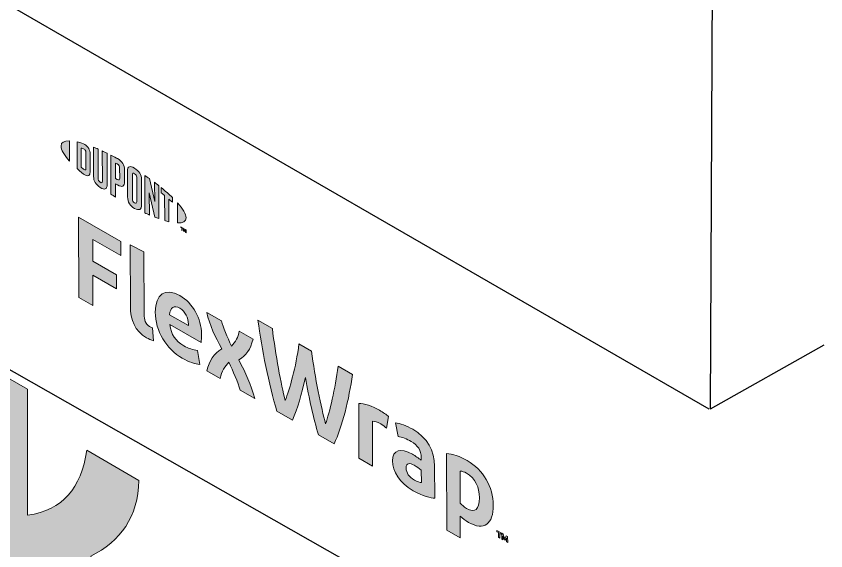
# Model space of a CAD drawing. Header units: inches. Extents: x -20.7 to 75.7, y -15.1 to 19.1.
# Drawn here: x -12.368 to -11.788, y 5.618 to 6.002 of the extents above; entities that cross this region are included whole.
import ezdxf

# ---------------------------------------------------------------- set-up
doc = ezdxf.new("R2010")
doc.units = ezdxf.units.IN
doc.header["$MEASUREMENT"] = 0
for name, color, linetype, lineweight in [('.ATI-DETAIL', 7, 'Continuous', 0), ('G-ANNO-TTLB', 7, 'Continuous', 0), ('TYVEK', 7, 'Continuous', 0), ('X-REF - TRACED', 7, 'Continuous', 0)]:
    doc.layers.add(name, color=color, linetype=linetype, lineweight=lineweight)

# ---------------------------------------------------------------- blocks, each defined once
blk = doc.blocks.new('Block_15')
at = {"layer": 'TYVEK', "color": 133, "lineweight": 25, "true_color": 0x70ccdd}
blk.add_line((-11.78149, 5.41196), (-13.38968, 6.32609), dxfattribs=at)
blk = doc.blocks.new('Block_189')
at = {"layer": 'TYVEK', "true_color": 0x000000, "transparency": 33554687}
h = blk.add_hatch(color=18, dxfattribs=at)
h.dxf.hatch_style = 2
edge = h.paths.add_edge_path()
edge.add_spline(control_points=[(-12.32347, 5.80008), (-12.32347, 5.80008), (-12.32361, 5.85759), (-12.32361, 5.85759), (-12.32361, 5.85759), (-12.29326, 5.84017), (-12.29326, 5.84017), (-12.29326, 5.84017), (-12.29323, 5.83014), (-12.29323, 5.83014), (-12.29323, 5.83014), (-12.3134, 5.84172), (-12.3134, 5.84172), (-12.3134, 5.84172), (-12.31336, 5.82611), (-12.31336, 5.82611), (-12.31336, 5.82611), (-12.2964, 5.81637), (-12.2964, 5.81637), (-12.2964, 5.81637), (-12.29638, 5.80635), (-12.29638, 5.80635), (-12.29638, 5.80635), (-12.31334, 5.81609), (-12.31334, 5.81609), (-12.31334, 5.81609), (-12.31328, 5.79423), (-12.31328, 5.79423), (-12.31328, 5.79423), (-12.32347, 5.80008), (-12.32347, 5.80008)], knot_values=[0, 0, 0, 0, 1, 1, 1, 2, 2, 2, 3, 3, 3, 4, 4, 4, 5, 5, 5, 6, 6, 6, 7, 7, 7, 8, 8, 8, 9, 9, 9, 10, 10, 10, 10], degree=3, periodic=0)
h = blk.add_hatch(color=18, dxfattribs=at)
h.dxf.hatch_style = 2
edge = h.paths.add_edge_path()
edge.add_spline(control_points=[(-12.27663, 5.78836), (-12.27661, 5.78393), (-12.27561, 5.78097), (-12.27276, 5.77934), (-12.27205, 5.77893), (-12.27134, 5.7786), (-12.2707, 5.7784), (-12.2707, 5.7784), (-12.26996, 5.76903), (-12.26996, 5.76903), (-12.27131, 5.76948), (-12.27352, 5.77042), (-12.27495, 5.77124), (-12.28314, 5.77594), (-12.28643, 5.78399), (-12.28646, 5.79385), (-12.28646, 5.79385), (-12.28657, 5.83772), (-12.28657, 5.83772), (-12.28657, 5.83772), (-12.27673, 5.83273), (-12.27673, 5.83273), (-12.27673, 5.83273), (-12.27663, 5.78836), (-12.27663, 5.78836)], knot_values=[0, 0, 0, 0, 1, 1, 1, 2, 2, 2, 3, 3, 3, 4, 4, 4, 5, 5, 5, 6, 6, 6, 7, 7, 7, 8, 8, 8, 8], degree=3, periodic=0)
h = blk.add_hatch(color=18, dxfattribs=at)
h.dxf.hatch_style = 2
edge = h.paths.add_edge_path()
edge.add_spline(control_points=[(-12.25841, 5.78767), (-12.25841, 5.78767), (-12.24487, 5.7799), (-12.24487, 5.7799), (-12.24487, 5.7799), (-12.24487, 5.78088), (-12.24487, 5.78088), (-12.24488, 5.78548), (-12.24703, 5.79008), (-12.25095, 5.79233), (-12.25508, 5.7947), (-12.25778, 5.79289), (-12.25841, 5.78767)], knot_values=[0, 0, 0, 0, 1, 1, 1, 2, 2, 2, 3, 3, 3, 4, 4, 4, 4], degree=3, periodic=0)
edge = h.paths.add_edge_path()
edge.add_spline(control_points=[(-12.23676, 5.75211), (-12.23989, 5.75226), (-12.24452, 5.75377), (-12.24923, 5.75647), (-12.2607, 5.76306), (-12.26856, 5.77594), (-12.26859, 5.78958), (-12.26862, 5.80264), (-12.26145, 5.80738), (-12.25097, 5.80137), (-12.24164, 5.79601), (-12.23549, 5.78485), (-12.23546, 5.77384), (-12.23546, 5.77138), (-12.2356, 5.76932), (-12.23573, 5.76776), (-12.23573, 5.76776), (-12.25825, 5.78069), (-12.25825, 5.78069), (-12.25731, 5.77358), (-12.25395, 5.7687), (-12.24825, 5.76543), (-12.24476, 5.76342), (-12.24141, 5.76241), (-12.23835, 5.76213), (-12.23835, 5.76213), (-12.23676, 5.75211), (-12.23676, 5.75211)], knot_values=[0, 0, 0, 0, 1, 1, 1, 2, 2, 2, 3, 3, 3, 4, 4, 4, 5, 5, 5, 6, 6, 6, 7, 7, 7, 8, 8, 8, 9, 9, 9, 9], degree=3, periodic=0)
h = blk.add_hatch(color=18, dxfattribs=at)
h.dxf.hatch_style = 2
edge = h.paths.add_edge_path()
edge.add_spline(control_points=[(-12.22092, 5.7632), (-12.22571, 5.77202), (-12.2295, 5.77985), (-12.23173, 5.78934), (-12.23173, 5.78934), (-12.22112, 5.78324), (-12.22112, 5.78324), (-12.22018, 5.77901), (-12.21703, 5.77163), (-12.21388, 5.76514), (-12.21126, 5.76815), (-12.20899, 5.77169), (-12.2085, 5.776), (-12.2085, 5.776), (-12.19853, 5.77027), (-12.19853, 5.77027), (-12.20036, 5.76279), (-12.20348, 5.7586), (-12.20881, 5.75534), (-12.20366, 5.74574), (-12.20016, 5.73798), (-12.19721, 5.7276), (-12.19721, 5.7276), (-12.20783, 5.73369), (-12.20783, 5.73369), (-12.20934, 5.73915), (-12.21292, 5.74736), (-12.21592, 5.75359), (-12.21862, 5.75063), (-12.22117, 5.74717), (-12.22215, 5.74191), (-12.22215, 5.74191), (-12.2317, 5.74739), (-12.2317, 5.74739), (-12.22994, 5.75492), (-12.22661, 5.75957), (-12.22092, 5.7632)], knot_values=[0, 0, 0, 0, 1, 1, 1, 2, 2, 2, 3, 3, 3, 4, 4, 4, 5, 5, 5, 6, 6, 6, 7, 7, 7, 8, 8, 8, 9, 9, 9, 10, 10, 10, 11, 11, 11, 12, 12, 12, 12], degree=3, periodic=0)
h = blk.add_hatch(color=18, dxfattribs=at)
h.dxf.hatch_style = 2
edge = h.paths.add_edge_path()
edge.add_spline(control_points=[(-12.13757, 5.75079), (-12.13757, 5.75079), (-12.12717, 5.74481), (-12.12717, 5.74481), (-12.12983, 5.72723), (-12.13448, 5.70733), (-12.1405, 5.69503), (-12.1405, 5.69503), (-12.15168, 5.70146), (-12.15168, 5.70146), (-12.1552, 5.71373), (-12.15836, 5.72761), (-12.16103, 5.7426), (-12.16371, 5.73068), (-12.16674, 5.72036), (-12.17028, 5.71213), (-12.17028, 5.71213), (-12.18147, 5.71856), (-12.18147, 5.71856), (-12.18721, 5.7376), (-12.19232, 5.7631), (-12.195, 5.78376), (-12.195, 5.78376), (-12.18467, 5.77783), (-12.18467, 5.77783), (-12.18242, 5.75922), (-12.17838, 5.73746), (-12.17544, 5.72617), (-12.1724, 5.73402), (-12.16767, 5.75018), (-12.16565, 5.7669), (-12.16565, 5.7669), (-12.15653, 5.76167), (-12.15653, 5.76167), (-12.15435, 5.74253), (-12.14967, 5.72097), (-12.14651, 5.70956), (-12.14368, 5.71754), (-12.13967, 5.73468), (-12.13757, 5.75079)], knot_values=[0, 0, 0, 0, 1, 1, 1, 2, 2, 2, 3, 3, 3, 4, 4, 4, 5, 5, 5, 6, 6, 6, 7, 7, 7, 8, 8, 8, 9, 9, 9, 10, 10, 10, 11, 11, 11, 12, 12, 12, 13, 13, 13, 13], degree=3, periodic=0)
h = blk.add_hatch(color=18, dxfattribs=at)
h.dxf.hatch_style = 2
edge = h.paths.add_edge_path()
edge.add_spline(control_points=[(-12.10783, 5.71919), (-12.10526, 5.71771), (-12.10284, 5.71599), (-12.10141, 5.71477), (-12.10141, 5.71477), (-12.10281, 5.7063), (-12.10281, 5.7063), (-12.10403, 5.70749), (-12.10552, 5.70851), (-12.10702, 5.70937), (-12.10965, 5.71088), (-12.11143, 5.71133), (-12.11293, 5.71137), (-12.11293, 5.71137), (-12.11285, 5.67916), (-12.11285, 5.67916), (-12.11285, 5.67916), (-12.12268, 5.68481), (-12.12268, 5.68481), (-12.12268, 5.68481), (-12.12278, 5.72416), (-12.12278, 5.72416), (-12.11894, 5.72417), (-12.11296, 5.72213), (-12.10783, 5.71919)], knot_values=[0, 0, 0, 0, 1, 1, 1, 2, 2, 2, 3, 3, 3, 4, 4, 4, 5, 5, 5, 6, 6, 6, 7, 7, 7, 8, 8, 8, 8], degree=3, periodic=0)
h = blk.add_hatch(color=18, dxfattribs=at)
h.dxf.hatch_style = 2
edge = h.paths.add_edge_path()
edge.add_spline(control_points=[(-12.07789, 5.66738), (-12.07789, 5.66738), (-12.07791, 5.67617), (-12.07791, 5.67617), (-12.07955, 5.67752), (-12.08126, 5.67875), (-12.08297, 5.67973), (-12.08625, 5.68161), (-12.08881, 5.6816), (-12.0888, 5.67774), (-12.08879, 5.67429), (-12.08665, 5.67126), (-12.08287, 5.66909), (-12.08073, 5.66786), (-12.07895, 5.66733), (-12.07789, 5.66738)], knot_values=[0, 0, 0, 0, 1, 1, 1, 2, 2, 2, 3, 3, 3, 4, 4, 4, 5, 5, 5, 5], degree=3, periodic=0)
edge = h.paths.add_edge_path()
edge.add_spline(control_points=[(-12.08385, 5.66153), (-12.09361, 5.66713), (-12.09854, 5.67546), (-12.09856, 5.68285), (-12.09858, 5.69099), (-12.09282, 5.69244), (-12.08427, 5.68761), (-12.08227, 5.68647), (-12.07971, 5.68467), (-12.07792, 5.68331), (-12.07792, 5.68331), (-12.07793, 5.68529), (-12.07793, 5.68529), (-12.07794, 5.6903), (-12.08044, 5.69411), (-12.08522, 5.69685), (-12.08835, 5.69865), (-12.0917, 5.7), (-12.09462, 5.70028), (-12.09462, 5.70028), (-12.09642, 5.71018), (-12.09642, 5.71018), (-12.09336, 5.7099), (-12.08844, 5.70806), (-12.0841, 5.70556), (-12.07362, 5.69955), (-12.06841, 5.69016), (-12.06838, 5.67907), (-12.06838, 5.67907), (-12.06832, 5.65622), (-12.06832, 5.65622), (-12.07124, 5.65618), (-12.07672, 5.65744), (-12.08385, 5.66153)], knot_values=[0, 0, 0, 0, 1, 1, 1, 2, 2, 2, 3, 3, 3, 4, 4, 4, 5, 5, 5, 6, 6, 6, 7, 7, 7, 8, 8, 8, 9, 9, 9, 10, 10, 10, 11, 11, 11, 11], degree=3, periodic=0)
h = blk.add_hatch(color=18, dxfattribs=at)
h.dxf.hatch_style = 2
edge = h.paths.add_edge_path()
edge.add_spline(control_points=[(-12.04547, 5.64885), (-12.0392, 5.64525), (-12.03629, 5.648), (-12.03631, 5.65647), (-12.03632, 5.66386), (-12.03904, 5.67035), (-12.04553, 5.67407), (-12.04731, 5.67509), (-12.04859, 5.67542), (-12.05009, 5.67562), (-12.05009, 5.67562), (-12.05003, 5.65261), (-12.05003, 5.65261), (-12.04867, 5.65118), (-12.04753, 5.65003), (-12.04547, 5.64885)], knot_values=[0, 0, 0, 0, 1, 1, 1, 2, 2, 2, 3, 3, 3, 4, 4, 4, 5, 5, 5, 5], degree=3, periodic=0)
edge = h.paths.add_edge_path()
edge.add_spline(control_points=[(-12.04402, 5.63883), (-12.04651, 5.64026), (-12.04822, 5.64157), (-12.05001, 5.64333), (-12.05001, 5.64333), (-12.04997, 5.62772), (-12.04997, 5.62772), (-12.04997, 5.62772), (-12.05973, 5.63332), (-12.05973, 5.63332), (-12.05973, 5.63332), (-12.05986, 5.68812), (-12.05986, 5.68812), (-12.05581, 5.68793), (-12.05011, 5.68605), (-12.04505, 5.68315), (-12.03337, 5.67644), (-12.02636, 5.66422), (-12.02633, 5.65107), (-12.0263, 5.6376), (-12.0329, 5.63244), (-12.04402, 5.63883)], knot_values=[0, 0, 0, 0, 1, 1, 1, 2, 2, 2, 3, 3, 3, 4, 4, 4, 5, 5, 5, 6, 6, 6, 7, 7, 7, 7], degree=3, periodic=0)
h = blk.add_hatch(color=18, dxfattribs=at)
h.dxf.hatch_style = 2
edge = h.paths.add_edge_path()
edge.add_spline(control_points=[(-12.01927, 5.63042), (-12.01891, 5.62921), (-12.01856, 5.62829), (-12.01813, 5.6273), (-12.01772, 5.6278), (-12.01742, 5.62835), (-12.01707, 5.62916), (-12.01707, 5.62916), (-12.01604, 5.62857), (-12.01604, 5.62857), (-12.01604, 5.62857), (-12.01603, 5.62432), (-12.01603, 5.62432), (-12.01603, 5.62432), (-12.01693, 5.62483), (-12.01693, 5.62483), (-12.01693, 5.62483), (-12.01693, 5.62679), (-12.01693, 5.62679), (-12.01693, 5.62679), (-12.01689, 5.62743), (-12.01689, 5.62743), (-12.01717, 5.62695), (-12.01751, 5.62648), (-12.01781, 5.62611), (-12.01781, 5.62611), (-12.01849, 5.62651), (-12.01849, 5.62651), (-12.0188, 5.62723), (-12.01915, 5.62811), (-12.01945, 5.62893), (-12.01945, 5.62893), (-12.0194, 5.62821), (-12.0194, 5.62821), (-12.0194, 5.62821), (-12.0194, 5.62625), (-12.0194, 5.62625), (-12.0194, 5.62625), (-12.02029, 5.62676), (-12.02029, 5.62676), (-12.02029, 5.62676), (-12.0203, 5.63101), (-12.0203, 5.63101), (-12.0203, 5.63101), (-12.01927, 5.63042), (-12.01927, 5.63042)], knot_values=[0, 0, 0, 0, 1, 1, 1, 2, 2, 2, 3, 3, 3, 4, 4, 4, 5, 5, 5, 6, 6, 6, 7, 7, 7, 8, 8, 8, 9, 9, 9, 10, 10, 10, 11, 11, 11, 12, 12, 12, 13, 13, 13, 14, 14, 14, 15, 15, 15, 15], degree=3, periodic=0)
edge = h.paths.add_edge_path()
edge.add_spline(control_points=[(-12.02269, 5.63144), (-12.02269, 5.63144), (-12.02368, 5.63201), (-12.02368, 5.63201), (-12.02368, 5.63201), (-12.02369, 5.63295), (-12.02369, 5.63295), (-12.02369, 5.63295), (-12.02071, 5.63124), (-12.02071, 5.63124), (-12.02071, 5.63124), (-12.02071, 5.6303), (-12.02071, 5.6303), (-12.02071, 5.6303), (-12.0217, 5.63087), (-12.0217, 5.63087), (-12.0217, 5.63087), (-12.02169, 5.62757), (-12.02169, 5.62757), (-12.02169, 5.62757), (-12.02268, 5.62814), (-12.02268, 5.62814), (-12.02268, 5.62814), (-12.02269, 5.63144), (-12.02269, 5.63144)], knot_values=[0, 0, 0, 0, 1, 1, 1, 2, 2, 2, 3, 3, 3, 4, 4, 4, 5, 5, 5, 6, 6, 6, 7, 7, 7, 8, 8, 8, 8], degree=3, periodic=0)
at = {"layer": 'TYVEK'}
for points, knots in [([(-12.32347, 5.80008), (-12.32347, 5.80008), (-12.32361, 5.85759), (-12.32361, 5.85759), (-12.32361, 5.85759), (-12.29326, 5.84017), (-12.29326, 5.84017), (-12.29326, 5.84017), (-12.29323, 5.83014), (-12.29323, 5.83014), (-12.29323, 5.83014), (-12.3134, 5.84172), (-12.3134, 5.84172), (-12.3134, 5.84172), (-12.31336, 5.82611), (-12.31336, 5.82611), (-12.31336, 5.82611), (-12.2964, 5.81637), (-12.2964, 5.81637), (-12.2964, 5.81637), (-12.29638, 5.80635), (-12.29638, 5.80635), (-12.29638, 5.80635), (-12.31334, 5.81609), (-12.31334, 5.81609), (-12.31334, 5.81609), (-12.31328, 5.79423), (-12.31328, 5.79423), (-12.31328, 5.79423), (-12.32347, 5.80008), (-12.32347, 5.80008)], [0, 0, 0, 0, 1, 1, 1, 2, 2, 2, 3, 3, 3, 4, 4, 4, 5, 5, 5, 6, 6, 6, 7, 7, 7, 8, 8, 8, 9, 9, 9, 10, 10, 10, 10]), ([(-12.27663, 5.78836), (-12.27661, 5.78393), (-12.27561, 5.78097), (-12.27276, 5.77934), (-12.27205, 5.77893), (-12.27134, 5.7786), (-12.2707, 5.7784), (-12.2707, 5.7784), (-12.26996, 5.76903), (-12.26996, 5.76903), (-12.27131, 5.76948), (-12.27352, 5.77042), (-12.27495, 5.77124), (-12.28314, 5.77594), (-12.28643, 5.78399), (-12.28646, 5.79385), (-12.28646, 5.79385), (-12.28657, 5.83772), (-12.28657, 5.83772), (-12.28657, 5.83772), (-12.27673, 5.83273), (-12.27673, 5.83273), (-12.27673, 5.83273), (-12.27663, 5.78836), (-12.27663, 5.78836)], [0, 0, 0, 0, 1, 1, 1, 2, 2, 2, 3, 3, 3, 4, 4, 4, 5, 5, 5, 6, 6, 6, 7, 7, 7, 8, 8, 8, 8]), ([(-12.23676, 5.75211), (-12.23989, 5.75226), (-12.24452, 5.75377), (-12.24923, 5.75647), (-12.2607, 5.76306), (-12.26856, 5.77594), (-12.26859, 5.78958), (-12.26862, 5.80264), (-12.26145, 5.80738), (-12.25097, 5.80137), (-12.24164, 5.79601), (-12.23549, 5.78485), (-12.23546, 5.77384), (-12.23546, 5.77138), (-12.2356, 5.76932), (-12.23573, 5.76776), (-12.23573, 5.76776), (-12.25825, 5.78069), (-12.25825, 5.78069), (-12.25731, 5.77358), (-12.25395, 5.7687), (-12.24825, 5.76543), (-12.24476, 5.76342), (-12.24141, 5.76241), (-12.23835, 5.76213), (-12.23835, 5.76213), (-12.23676, 5.75211), (-12.23676, 5.75211)], [0, 0, 0, 0, 1, 1, 1, 2, 2, 2, 3, 3, 3, 4, 4, 4, 5, 5, 5, 6, 6, 6, 7, 7, 7, 8, 8, 8, 9, 9, 9, 9]), ([(-12.25841, 5.78767), (-12.25841, 5.78767), (-12.24487, 5.7799), (-12.24487, 5.7799), (-12.24487, 5.7799), (-12.24487, 5.78088), (-12.24487, 5.78088), (-12.24488, 5.78548), (-12.24703, 5.79008), (-12.25095, 5.79233), (-12.25508, 5.7947), (-12.25778, 5.79289), (-12.25841, 5.78767)], [0, 0, 0, 0, 1, 1, 1, 2, 2, 2, 3, 3, 3, 4, 4, 4, 4]), ([(-12.22092, 5.7632), (-12.22571, 5.77202), (-12.2295, 5.77985), (-12.23173, 5.78934), (-12.23173, 5.78934), (-12.22112, 5.78324), (-12.22112, 5.78324), (-12.22018, 5.77901), (-12.21703, 5.77163), (-12.21388, 5.76514), (-12.21126, 5.76815), (-12.20899, 5.77169), (-12.2085, 5.776), (-12.2085, 5.776), (-12.19853, 5.77027), (-12.19853, 5.77027), (-12.20036, 5.76279), (-12.20348, 5.7586), (-12.20881, 5.75534), (-12.20366, 5.74574), (-12.20016, 5.73798), (-12.19721, 5.7276), (-12.19721, 5.7276), (-12.20783, 5.73369), (-12.20783, 5.73369), (-12.20934, 5.73915), (-12.21292, 5.74736), (-12.21592, 5.75359), (-12.21862, 5.75063), (-12.22117, 5.74717), (-12.22215, 5.74191), (-12.22215, 5.74191), (-12.2317, 5.74739), (-12.2317, 5.74739), (-12.22994, 5.75492), (-12.22661, 5.75957), (-12.22092, 5.7632)], [0, 0, 0, 0, 1, 1, 1, 2, 2, 2, 3, 3, 3, 4, 4, 4, 5, 5, 5, 6, 6, 6, 7, 7, 7, 8, 8, 8, 9, 9, 9, 10, 10, 10, 11, 11, 11, 12, 12, 12, 12]), ([(-12.13757, 5.75079), (-12.13757, 5.75079), (-12.12717, 5.74481), (-12.12717, 5.74481), (-12.12983, 5.72723), (-12.13448, 5.70733), (-12.1405, 5.69503), (-12.1405, 5.69503), (-12.15168, 5.70146), (-12.15168, 5.70146), (-12.1552, 5.71373), (-12.15836, 5.72761), (-12.16103, 5.7426), (-12.16371, 5.73068), (-12.16674, 5.72036), (-12.17028, 5.71213), (-12.17028, 5.71213), (-12.18147, 5.71856), (-12.18147, 5.71856), (-12.18721, 5.7376), (-12.19232, 5.7631), (-12.195, 5.78376), (-12.195, 5.78376), (-12.18467, 5.77783), (-12.18467, 5.77783), (-12.18242, 5.75922), (-12.17838, 5.73746), (-12.17544, 5.72617), (-12.1724, 5.73402), (-12.16767, 5.75018), (-12.16565, 5.7669), (-12.16565, 5.7669), (-12.15653, 5.76167), (-12.15653, 5.76167), (-12.15435, 5.74253), (-12.14967, 5.72097), (-12.14651, 5.70956), (-12.14368, 5.71754), (-12.13967, 5.73468), (-12.13757, 5.75079)], [0, 0, 0, 0, 1, 1, 1, 2, 2, 2, 3, 3, 3, 4, 4, 4, 5, 5, 5, 6, 6, 6, 7, 7, 7, 8, 8, 8, 9, 9, 9, 10, 10, 10, 11, 11, 11, 12, 12, 12, 13, 13, 13, 13]), ([(-12.10783, 5.71919), (-12.10526, 5.71771), (-12.10284, 5.71599), (-12.10141, 5.71477), (-12.10141, 5.71477), (-12.10281, 5.7063), (-12.10281, 5.7063), (-12.10403, 5.70749), (-12.10552, 5.70851), (-12.10702, 5.70937), (-12.10965, 5.71088), (-12.11143, 5.71133), (-12.11293, 5.71137), (-12.11293, 5.71137), (-12.11285, 5.67916), (-12.11285, 5.67916), (-12.11285, 5.67916), (-12.12268, 5.68481), (-12.12268, 5.68481), (-12.12268, 5.68481), (-12.12278, 5.72416), (-12.12278, 5.72416), (-12.11894, 5.72417), (-12.11296, 5.72213), (-12.10783, 5.71919)], [0, 0, 0, 0, 1, 1, 1, 2, 2, 2, 3, 3, 3, 4, 4, 4, 5, 5, 5, 6, 6, 6, 7, 7, 7, 8, 8, 8, 8]), ([(-12.08385, 5.66153), (-12.09361, 5.66713), (-12.09854, 5.67546), (-12.09856, 5.68285), (-12.09858, 5.69099), (-12.09282, 5.69244), (-12.08427, 5.68761), (-12.08227, 5.68647), (-12.07971, 5.68467), (-12.07792, 5.68331), (-12.07792, 5.68331), (-12.07793, 5.68529), (-12.07793, 5.68529), (-12.07794, 5.6903), (-12.08044, 5.69411), (-12.08522, 5.69685), (-12.08835, 5.69865), (-12.0917, 5.7), (-12.09462, 5.70028), (-12.09462, 5.70028), (-12.09642, 5.71018), (-12.09642, 5.71018), (-12.09336, 5.7099), (-12.08844, 5.70806), (-12.0841, 5.70556), (-12.07362, 5.69955), (-12.06841, 5.69016), (-12.06838, 5.67907), (-12.06838, 5.67907), (-12.06832, 5.65622), (-12.06832, 5.65622), (-12.07124, 5.65618), (-12.07672, 5.65744), (-12.08385, 5.66153)], [0, 0, 0, 0, 1, 1, 1, 2, 2, 2, 3, 3, 3, 4, 4, 4, 5, 5, 5, 6, 6, 6, 7, 7, 7, 8, 8, 8, 9, 9, 9, 10, 10, 10, 11, 11, 11, 11]), ([(-12.04402, 5.63883), (-12.04651, 5.64026), (-12.04822, 5.64157), (-12.05001, 5.64333), (-12.05001, 5.64333), (-12.04997, 5.62772), (-12.04997, 5.62772), (-12.04997, 5.62772), (-12.05973, 5.63332), (-12.05973, 5.63332), (-12.05973, 5.63332), (-12.05986, 5.68812), (-12.05986, 5.68812), (-12.05581, 5.68793), (-12.05011, 5.68605), (-12.04505, 5.68315), (-12.03337, 5.67644), (-12.02636, 5.66422), (-12.02633, 5.65107), (-12.0263, 5.6376), (-12.0329, 5.63244), (-12.04402, 5.63883)], [0, 0, 0, 0, 1, 1, 1, 2, 2, 2, 3, 3, 3, 4, 4, 4, 5, 5, 5, 6, 6, 6, 7, 7, 7, 7]), ([(-12.07789, 5.66738), (-12.07789, 5.66738), (-12.07791, 5.67617), (-12.07791, 5.67617), (-12.07955, 5.67752), (-12.08126, 5.67875), (-12.08297, 5.67973), (-12.08625, 5.68161), (-12.08881, 5.6816), (-12.0888, 5.67774), (-12.08879, 5.67429), (-12.08665, 5.67126), (-12.08287, 5.66909), (-12.08073, 5.66786), (-12.07895, 5.66733), (-12.07789, 5.66738)], [0, 0, 0, 0, 1, 1, 1, 2, 2, 2, 3, 3, 3, 4, 4, 4, 5, 5, 5, 5]), ([(-12.04547, 5.64885), (-12.0392, 5.64525), (-12.03629, 5.648), (-12.03631, 5.65647), (-12.03632, 5.66386), (-12.03904, 5.67035), (-12.04553, 5.67407), (-12.04731, 5.67509), (-12.04859, 5.67542), (-12.05009, 5.67562), (-12.05009, 5.67562), (-12.05003, 5.65261), (-12.05003, 5.65261), (-12.04867, 5.65118), (-12.04753, 5.65003), (-12.04547, 5.64885)], [0, 0, 0, 0, 1, 1, 1, 2, 2, 2, 3, 3, 3, 4, 4, 4, 5, 5, 5, 5]), ([(-12.02269, 5.63144), (-12.02269, 5.63144), (-12.02368, 5.63201), (-12.02368, 5.63201), (-12.02368, 5.63201), (-12.02369, 5.63295), (-12.02369, 5.63295), (-12.02369, 5.63295), (-12.02071, 5.63124), (-12.02071, 5.63124), (-12.02071, 5.63124), (-12.02071, 5.6303), (-12.02071, 5.6303), (-12.02071, 5.6303), (-12.0217, 5.63087), (-12.0217, 5.63087), (-12.0217, 5.63087), (-12.02169, 5.62757), (-12.02169, 5.62757), (-12.02169, 5.62757), (-12.02268, 5.62814), (-12.02268, 5.62814), (-12.02268, 5.62814), (-12.02269, 5.63144), (-12.02269, 5.63144)], [0, 0, 0, 0, 1, 1, 1, 2, 2, 2, 3, 3, 3, 4, 4, 4, 5, 5, 5, 6, 6, 6, 7, 7, 7, 8, 8, 8, 8]), ([(-12.01927, 5.63042), (-12.01891, 5.62921), (-12.01856, 5.62829), (-12.01813, 5.6273), (-12.01772, 5.6278), (-12.01742, 5.62835), (-12.01707, 5.62916), (-12.01707, 5.62916), (-12.01604, 5.62857), (-12.01604, 5.62857), (-12.01604, 5.62857), (-12.01603, 5.62432), (-12.01603, 5.62432), (-12.01603, 5.62432), (-12.01693, 5.62483), (-12.01693, 5.62483), (-12.01693, 5.62483), (-12.01693, 5.62679), (-12.01693, 5.62679), (-12.01693, 5.62679), (-12.01689, 5.62743), (-12.01689, 5.62743), (-12.01717, 5.62695), (-12.01751, 5.62648), (-12.01781, 5.62611), (-12.01781, 5.62611), (-12.01849, 5.62651), (-12.01849, 5.62651), (-12.0188, 5.62723), (-12.01915, 5.62811), (-12.01945, 5.62893), (-12.01945, 5.62893), (-12.0194, 5.62821), (-12.0194, 5.62821), (-12.0194, 5.62821), (-12.0194, 5.62625), (-12.0194, 5.62625), (-12.0194, 5.62625), (-12.02029, 5.62676), (-12.02029, 5.62676), (-12.02029, 5.62676), (-12.0203, 5.63101), (-12.0203, 5.63101), (-12.0203, 5.63101), (-12.01927, 5.63042), (-12.01927, 5.63042)], [0, 0, 0, 0, 1, 1, 1, 2, 2, 2, 3, 3, 3, 4, 4, 4, 5, 5, 5, 6, 6, 6, 7, 7, 7, 8, 8, 8, 9, 9, 9, 10, 10, 10, 11, 11, 11, 12, 12, 12, 13, 13, 13, 14, 14, 14, 15, 15, 15, 15])]:
    blk.add_open_spline(points, degree=3, knots=knots, dxfattribs=at)
blk = doc.blocks.new('Block_190')
at = {"layer": 'TYVEK', "true_color": 0x000000, "transparency": 33554687}
h = blk.add_hatch(color=18, dxfattribs=at)
h.dxf.hatch_style = 2
edge = h.paths.add_edge_path()
edge.add_spline(control_points=[(-12.33615, 5.90868), (-12.33614, 5.90604), (-12.33391, 5.90228), (-12.33002, 5.89793), (-12.33002, 5.89793), (-12.33005, 5.91236), (-12.33005, 5.91236), (-12.33393, 5.91248), (-12.33615, 5.9113), (-12.33615, 5.90868)], knot_values=[0, 0, 0, 0, 1, 1, 1, 2, 2, 2, 3, 3, 3, 3], degree=3, periodic=0)
h = blk.add_hatch(color=18, dxfattribs=at)
h.dxf.hatch_style = 2
edge = h.paths.add_edge_path()
edge.add_spline(control_points=[(-12.31835, 5.89257), (-12.31835, 5.89146), (-12.31892, 5.89143), (-12.31961, 5.89182), (-12.32015, 5.89213), (-12.32098, 5.89283), (-12.32166, 5.89343), (-12.32166, 5.89343), (-12.32169, 5.90724), (-12.32169, 5.90724), (-12.32101, 5.90706), (-12.32019, 5.90681), (-12.31965, 5.9065), (-12.31896, 5.9061), (-12.31838, 5.9054), (-12.31838, 5.90429), (-12.31838, 5.90429), (-12.31835, 5.89257), (-12.31835, 5.89257)], knot_values=[0, 0, 0, 0, 1, 1, 1, 2, 2, 2, 3, 3, 3, 4, 4, 4, 5, 5, 5, 6, 6, 6, 6], degree=3, periodic=0)
edge = h.paths.add_edge_path()
edge.add_spline(control_points=[(-12.31921, 5.90985), (-12.32029, 5.91047), (-12.32186, 5.911), (-12.32468, 5.91162), (-12.32468, 5.91162), (-12.32464, 5.89248), (-12.32464, 5.89248), (-12.32215, 5.89018), (-12.32024, 5.88858), (-12.31915, 5.88795), (-12.31665, 5.88652), (-12.31525, 5.88747), (-12.31525, 5.8903), (-12.31525, 5.8903), (-12.31529, 5.90301), (-12.31529, 5.90301), (-12.31529, 5.90584), (-12.31671, 5.90841), (-12.31921, 5.90985)], knot_values=[0, 0, 0, 0, 1, 1, 1, 2, 2, 2, 3, 3, 3, 4, 4, 4, 5, 5, 5, 6, 6, 6, 6], degree=3, periodic=0)
h = blk.add_hatch(color=18, dxfattribs=at)
h.dxf.hatch_style = 2
edge = h.paths.add_edge_path()
edge.add_spline(control_points=[(-12.30654, 5.88355), (-12.30653, 5.88244), (-12.30686, 5.88193), (-12.30806, 5.88279), (-12.30924, 5.88363), (-12.30956, 5.88438), (-12.30956, 5.88569), (-12.30956, 5.88569), (-12.30961, 5.90652), (-12.30961, 5.90652), (-12.31039, 5.90687), (-12.31214, 5.90759), (-12.31288, 5.9079), (-12.31288, 5.9079), (-12.31283, 5.88684), (-12.31283, 5.88684), (-12.31282, 5.88347), (-12.3114, 5.88135), (-12.30805, 5.87898), (-12.30499, 5.87682), (-12.30311, 5.87753), (-12.30312, 5.88126), (-12.30312, 5.88126), (-12.30318, 5.90351), (-12.30318, 5.90351), (-12.30382, 5.90384), (-12.30591, 5.90484), (-12.30659, 5.90515), (-12.30659, 5.90515), (-12.30654, 5.88355), (-12.30654, 5.88355)], knot_values=[0, 0, 0, 0, 1, 1, 1, 2, 2, 2, 3, 3, 3, 4, 4, 4, 5, 5, 5, 6, 6, 6, 7, 7, 7, 8, 8, 8, 9, 9, 9, 10, 10, 10, 10], degree=3, periodic=0)
h = blk.add_hatch(color=18, dxfattribs=at)
h.dxf.hatch_style = 2
edge = h.paths.add_edge_path()
edge.add_spline(control_points=[(-12.29411, 5.88555), (-12.29411, 5.88435), (-12.29447, 5.88395), (-12.29586, 5.88474), (-12.29586, 5.88474), (-12.29706, 5.88542), (-12.29706, 5.88542), (-12.29706, 5.88542), (-12.29708, 5.89648), (-12.29708, 5.89648), (-12.29655, 5.89621), (-12.29627, 5.89605), (-12.29595, 5.89587), (-12.29445, 5.89501), (-12.29413, 5.89417), (-12.29413, 5.89294), (-12.29413, 5.89294), (-12.29411, 5.88555), (-12.29411, 5.88555)], knot_values=[0, 0, 0, 0, 1, 1, 1, 2, 2, 2, 3, 3, 3, 4, 4, 4, 5, 5, 5, 6, 6, 6, 6], degree=3, periodic=0)
edge = h.paths.add_edge_path()
edge.add_spline(control_points=[(-12.29576, 5.89967), (-12.29635, 5.90001), (-12.29852, 5.90117), (-12.30051, 5.90218), (-12.30051, 5.90218), (-12.30044, 5.87414), (-12.30044, 5.87414), (-12.29976, 5.87371), (-12.29798, 5.87259), (-12.29702, 5.87201), (-12.29702, 5.87201), (-12.29705, 5.88153), (-12.29705, 5.88153), (-12.29705, 5.88153), (-12.29571, 5.88076), (-12.29571, 5.88076), (-12.29213, 5.87872), (-12.29065, 5.87972), (-12.29066, 5.88328), (-12.29066, 5.88328), (-12.29068, 5.89154), (-12.29068, 5.89154), (-12.29069, 5.89502), (-12.29236, 5.89772), (-12.29576, 5.89967)], knot_values=[0, 0, 0, 0, 1, 1, 1, 2, 2, 2, 3, 3, 3, 4, 4, 4, 5, 5, 5, 6, 6, 6, 7, 7, 7, 8, 8, 8, 8], degree=3, periodic=0)
h = blk.add_hatch(color=18, dxfattribs=at)
h.dxf.hatch_style = 2
edge = h.paths.add_edge_path()
edge.add_spline(control_points=[(-12.28189, 5.86876), (-12.28188, 5.86765), (-12.2822, 5.86726), (-12.28341, 5.86791), (-12.28466, 5.86859), (-12.28499, 5.8694), (-12.285, 5.87054), (-12.285, 5.87054), (-12.28504, 5.88802), (-12.28504, 5.88802), (-12.28504, 5.88917), (-12.28471, 5.88961), (-12.28346, 5.88885), (-12.28225, 5.88812), (-12.28193, 5.88734), (-12.28193, 5.88623), (-12.28193, 5.88623), (-12.28189, 5.86876), (-12.28189, 5.86876)], knot_values=[0, 0, 0, 0, 1, 1, 1, 2, 2, 2, 3, 3, 3, 4, 4, 4, 5, 5, 5, 6, 6, 6, 6], degree=3, periodic=0)
edge = h.paths.add_edge_path()
edge.add_spline(control_points=[(-12.28347, 5.89277), (-12.28664, 5.89477), (-12.28852, 5.89424), (-12.28851, 5.89054), (-12.28851, 5.89054), (-12.28846, 5.87221), (-12.28846, 5.87221), (-12.28846, 5.86831), (-12.28674, 5.86573), (-12.2834, 5.86398), (-12.28013, 5.86226), (-12.27843, 5.86272), (-12.27844, 5.86686), (-12.27844, 5.86686), (-12.27848, 5.88436), (-12.27848, 5.88436), (-12.27849, 5.88831), (-12.28003, 5.89061), (-12.28347, 5.89277)], knot_values=[0, 0, 0, 0, 1, 1, 1, 2, 2, 2, 3, 3, 3, 4, 4, 4, 5, 5, 5, 6, 6, 6, 6], degree=3, periodic=0)
h = blk.add_hatch(color=18, dxfattribs=at)
h.dxf.hatch_style = 2
edge = h.paths.add_edge_path()
edge.add_spline(control_points=[(-12.26897, 5.86886), (-12.26897, 5.86886), (-12.2728, 5.88528), (-12.2728, 5.88528), (-12.27383, 5.88603), (-12.27507, 5.88691), (-12.27604, 5.88756), (-12.27604, 5.88756), (-12.27597, 5.86066), (-12.27597, 5.86066), (-12.27529, 5.86035), (-12.27357, 5.85958), (-12.27268, 5.8592), (-12.27268, 5.8592), (-12.27299, 5.87521), (-12.27299, 5.87521), (-12.27299, 5.87521), (-12.26895, 5.85768), (-12.26895, 5.85768), (-12.26809, 5.85734), (-12.26685, 5.85688), (-12.26603, 5.85659), (-12.26603, 5.85659), (-12.26609, 5.88022), (-12.26609, 5.88022), (-12.26694, 5.88091), (-12.2685, 5.8821), (-12.26924, 5.88266), (-12.26924, 5.88266), (-12.26897, 5.86886), (-12.26897, 5.86886)], knot_values=[0, 0, 0, 0, 1, 1, 1, 2, 2, 2, 3, 3, 3, 4, 4, 4, 5, 5, 5, 6, 6, 6, 7, 7, 7, 8, 8, 8, 9, 9, 9, 10, 10, 10, 10], degree=3, periodic=0)
h = blk.add_hatch(color=18, dxfattribs=at)
h.dxf.hatch_style = 2
edge = h.paths.add_edge_path()
edge.add_spline(control_points=[(-12.26439, 5.87512), (-12.26354, 5.87446), (-12.26271, 5.87379), (-12.2619, 5.87312), (-12.2619, 5.87312), (-12.26186, 5.85523), (-12.26186, 5.85523), (-12.26111, 5.855), (-12.25972, 5.85463), (-12.2588, 5.85441), (-12.2588, 5.85441), (-12.25884, 5.87052), (-12.25884, 5.87052), (-12.25795, 5.86974), (-12.25711, 5.869), (-12.25635, 5.8683), (-12.25635, 5.8683), (-12.25635, 5.87175), (-12.25635, 5.87175), (-12.25877, 5.87411), (-12.26137, 5.87639), (-12.2644, 5.87886), (-12.2644, 5.87886), (-12.26439, 5.87512), (-12.26439, 5.87512)], knot_values=[0, 0, 0, 0, 1, 1, 1, 2, 2, 2, 3, 3, 3, 4, 4, 4, 5, 5, 5, 6, 6, 6, 7, 7, 7, 8, 8, 8, 8], degree=3, periodic=0)
h = blk.add_hatch(color=18, dxfattribs=at)
h.dxf.hatch_style = 2
edge = h.paths.add_edge_path()
edge.add_spline(control_points=[(-12.24655, 5.85724), (-12.24654, 5.85459), (-12.24876, 5.8534), (-12.25264, 5.8535), (-12.25264, 5.8535), (-12.25268, 5.86795), (-12.25268, 5.86795), (-12.24879, 5.8636), (-12.24655, 5.85986), (-12.24655, 5.85724)], knot_values=[0, 0, 0, 0, 1, 1, 1, 2, 2, 2, 3, 3, 3, 3], degree=3, periodic=0)
h = blk.add_hatch(color=18, dxfattribs=at)
h.dxf.hatch_style = 2
edge = h.paths.add_edge_path()
edge.add_spline(control_points=[(-12.24834, 5.84959), (-12.24834, 5.84959), (-12.24797, 5.84938), (-12.24797, 5.84938), (-12.24797, 5.84938), (-12.24743, 5.84808), (-12.24743, 5.84808), (-12.24743, 5.84808), (-12.24688, 5.84876), (-12.24688, 5.84876), (-12.24688, 5.84876), (-12.24653, 5.84855), (-12.24653, 5.84855), (-12.24653, 5.84855), (-12.24652, 5.84647), (-12.24652, 5.84647), (-12.24652, 5.84647), (-12.24686, 5.84666), (-12.24686, 5.84666), (-12.24686, 5.84666), (-12.24686, 5.84814), (-12.24686, 5.84814), (-12.24686, 5.84814), (-12.24741, 5.84747), (-12.24741, 5.84747), (-12.24741, 5.84747), (-12.24745, 5.84749), (-12.24745, 5.84749), (-12.24745, 5.84749), (-12.24801, 5.8488), (-12.24801, 5.8488), (-12.24801, 5.8488), (-12.248, 5.84732), (-12.248, 5.84732), (-12.248, 5.84732), (-12.24834, 5.84751), (-12.24834, 5.84751), (-12.24834, 5.84751), (-12.24834, 5.84959), (-12.24834, 5.84959)], knot_values=[0, 0, 0, 0, 1, 1, 1, 2, 2, 2, 3, 3, 3, 4, 4, 4, 5, 5, 5, 6, 6, 6, 7, 7, 7, 8, 8, 8, 9, 9, 9, 10, 10, 10, 11, 11, 11, 12, 12, 12, 13, 13, 13, 13], degree=3, periodic=0)
edge = h.paths.add_edge_path()
edge.add_spline(control_points=[(-12.24963, 5.84997), (-12.24963, 5.84997), (-12.25019, 5.85029), (-12.25019, 5.85029), (-12.25019, 5.85029), (-12.25019, 5.85065), (-12.25019, 5.85065), (-12.25019, 5.85065), (-12.24873, 5.84982), (-12.24873, 5.84982), (-12.24873, 5.84982), (-12.24873, 5.84945), (-12.24873, 5.84945), (-12.24873, 5.84945), (-12.24929, 5.84977), (-12.24929, 5.84977), (-12.24929, 5.84977), (-12.24928, 5.84805), (-12.24928, 5.84805), (-12.24928, 5.84805), (-12.24963, 5.84825), (-12.24963, 5.84825), (-12.24963, 5.84825), (-12.24963, 5.84997), (-12.24963, 5.84997)], knot_values=[0, 0, 0, 0, 1, 1, 1, 2, 2, 2, 3, 3, 3, 4, 4, 4, 5, 5, 5, 6, 6, 6, 7, 7, 7, 8, 8, 8, 8], degree=3, periodic=0)
at = {"layer": 'TYVEK'}
for points, knots in [([(-12.33615, 5.90868), (-12.33614, 5.90604), (-12.33391, 5.90228), (-12.33002, 5.89793), (-12.33002, 5.89793), (-12.33005, 5.91236), (-12.33005, 5.91236), (-12.33393, 5.91248), (-12.33615, 5.9113), (-12.33615, 5.90868)], [0, 0, 0, 0, 1, 1, 1, 2, 2, 2, 3, 3, 3, 3]), ([(-12.31921, 5.90985), (-12.32029, 5.91047), (-12.32186, 5.911), (-12.32468, 5.91162), (-12.32468, 5.91162), (-12.32464, 5.89248), (-12.32464, 5.89248), (-12.32215, 5.89018), (-12.32024, 5.88858), (-12.31915, 5.88795), (-12.31665, 5.88652), (-12.31525, 5.88747), (-12.31525, 5.8903), (-12.31525, 5.8903), (-12.31529, 5.90301), (-12.31529, 5.90301), (-12.31529, 5.90584), (-12.31671, 5.90841), (-12.31921, 5.90985)], [0, 0, 0, 0, 1, 1, 1, 2, 2, 2, 3, 3, 3, 4, 4, 4, 5, 5, 5, 6, 6, 6, 6]), ([(-12.30654, 5.88355), (-12.30653, 5.88244), (-12.30686, 5.88193), (-12.30806, 5.88279), (-12.30924, 5.88363), (-12.30956, 5.88438), (-12.30956, 5.88569), (-12.30956, 5.88569), (-12.30961, 5.90652), (-12.30961, 5.90652), (-12.31039, 5.90687), (-12.31214, 5.90759), (-12.31288, 5.9079), (-12.31288, 5.9079), (-12.31283, 5.88684), (-12.31283, 5.88684), (-12.31282, 5.88347), (-12.3114, 5.88135), (-12.30805, 5.87898), (-12.30499, 5.87682), (-12.30311, 5.87753), (-12.30312, 5.88126), (-12.30312, 5.88126), (-12.30318, 5.90351), (-12.30318, 5.90351), (-12.30382, 5.90384), (-12.30591, 5.90484), (-12.30659, 5.90515), (-12.30659, 5.90515), (-12.30654, 5.88355), (-12.30654, 5.88355)], [0, 0, 0, 0, 1, 1, 1, 2, 2, 2, 3, 3, 3, 4, 4, 4, 5, 5, 5, 6, 6, 6, 7, 7, 7, 8, 8, 8, 9, 9, 9, 10, 10, 10, 10]), ([(-12.31835, 5.89257), (-12.31835, 5.89146), (-12.31892, 5.89143), (-12.31961, 5.89182), (-12.32015, 5.89213), (-12.32098, 5.89283), (-12.32166, 5.89343), (-12.32166, 5.89343), (-12.32169, 5.90724), (-12.32169, 5.90724), (-12.32101, 5.90706), (-12.32019, 5.90681), (-12.31965, 5.9065), (-12.31896, 5.9061), (-12.31838, 5.9054), (-12.31838, 5.90429), (-12.31838, 5.90429), (-12.31835, 5.89257), (-12.31835, 5.89257)], [0, 0, 0, 0, 1, 1, 1, 2, 2, 2, 3, 3, 3, 4, 4, 4, 5, 5, 5, 6, 6, 6, 6]), ([(-12.29576, 5.89967), (-12.29635, 5.90001), (-12.29852, 5.90117), (-12.30051, 5.90218), (-12.30051, 5.90218), (-12.30044, 5.87414), (-12.30044, 5.87414), (-12.29976, 5.87371), (-12.29798, 5.87259), (-12.29702, 5.87201), (-12.29702, 5.87201), (-12.29705, 5.88153), (-12.29705, 5.88153), (-12.29705, 5.88153), (-12.29571, 5.88076), (-12.29571, 5.88076), (-12.29213, 5.87872), (-12.29065, 5.87972), (-12.29066, 5.88328), (-12.29066, 5.88328), (-12.29068, 5.89154), (-12.29068, 5.89154), (-12.29069, 5.89502), (-12.29236, 5.89772), (-12.29576, 5.89967)], [0, 0, 0, 0, 1, 1, 1, 2, 2, 2, 3, 3, 3, 4, 4, 4, 5, 5, 5, 6, 6, 6, 7, 7, 7, 8, 8, 8, 8]), ([(-12.29411, 5.88555), (-12.29411, 5.88435), (-12.29447, 5.88395), (-12.29586, 5.88474), (-12.29586, 5.88474), (-12.29706, 5.88542), (-12.29706, 5.88542), (-12.29706, 5.88542), (-12.29708, 5.89648), (-12.29708, 5.89648), (-12.29655, 5.89621), (-12.29627, 5.89605), (-12.29595, 5.89587), (-12.29445, 5.89501), (-12.29413, 5.89417), (-12.29413, 5.89294), (-12.29413, 5.89294), (-12.29411, 5.88555), (-12.29411, 5.88555)], [0, 0, 0, 0, 1, 1, 1, 2, 2, 2, 3, 3, 3, 4, 4, 4, 5, 5, 5, 6, 6, 6, 6]), ([(-12.28347, 5.89277), (-12.28664, 5.89477), (-12.28852, 5.89424), (-12.28851, 5.89054), (-12.28851, 5.89054), (-12.28846, 5.87221), (-12.28846, 5.87221), (-12.28846, 5.86831), (-12.28674, 5.86573), (-12.2834, 5.86398), (-12.28013, 5.86226), (-12.27843, 5.86272), (-12.27844, 5.86686), (-12.27844, 5.86686), (-12.27848, 5.88436), (-12.27848, 5.88436), (-12.27849, 5.88831), (-12.28003, 5.89061), (-12.28347, 5.89277)], [0, 0, 0, 0, 1, 1, 1, 2, 2, 2, 3, 3, 3, 4, 4, 4, 5, 5, 5, 6, 6, 6, 6]), ([(-12.28189, 5.86876), (-12.28188, 5.86765), (-12.2822, 5.86726), (-12.28341, 5.86791), (-12.28466, 5.86859), (-12.28499, 5.8694), (-12.285, 5.87054), (-12.285, 5.87054), (-12.28504, 5.88802), (-12.28504, 5.88802), (-12.28504, 5.88917), (-12.28471, 5.88961), (-12.28346, 5.88885), (-12.28225, 5.88812), (-12.28193, 5.88734), (-12.28193, 5.88623), (-12.28193, 5.88623), (-12.28189, 5.86876), (-12.28189, 5.86876)], [0, 0, 0, 0, 1, 1, 1, 2, 2, 2, 3, 3, 3, 4, 4, 4, 5, 5, 5, 6, 6, 6, 6]), ([(-12.26897, 5.86886), (-12.26897, 5.86886), (-12.2728, 5.88528), (-12.2728, 5.88528), (-12.27383, 5.88603), (-12.27507, 5.88691), (-12.27604, 5.88756), (-12.27604, 5.88756), (-12.27597, 5.86066), (-12.27597, 5.86066), (-12.27529, 5.86035), (-12.27357, 5.85958), (-12.27268, 5.8592), (-12.27268, 5.8592), (-12.27299, 5.87521), (-12.27299, 5.87521), (-12.27299, 5.87521), (-12.26895, 5.85768), (-12.26895, 5.85768), (-12.26809, 5.85734), (-12.26685, 5.85688), (-12.26603, 5.85659), (-12.26603, 5.85659), (-12.26609, 5.88022), (-12.26609, 5.88022), (-12.26694, 5.88091), (-12.2685, 5.8821), (-12.26924, 5.88266), (-12.26924, 5.88266), (-12.26897, 5.86886), (-12.26897, 5.86886)], [0, 0, 0, 0, 1, 1, 1, 2, 2, 2, 3, 3, 3, 4, 4, 4, 5, 5, 5, 6, 6, 6, 7, 7, 7, 8, 8, 8, 9, 9, 9, 10, 10, 10, 10]), ([(-12.26439, 5.87512), (-12.26354, 5.87446), (-12.26271, 5.87379), (-12.2619, 5.87312), (-12.2619, 5.87312), (-12.26186, 5.85523), (-12.26186, 5.85523), (-12.26111, 5.855), (-12.25972, 5.85463), (-12.2588, 5.85441), (-12.2588, 5.85441), (-12.25884, 5.87052), (-12.25884, 5.87052), (-12.25795, 5.86974), (-12.25711, 5.869), (-12.25635, 5.8683), (-12.25635, 5.8683), (-12.25635, 5.87175), (-12.25635, 5.87175), (-12.25877, 5.87411), (-12.26137, 5.87639), (-12.2644, 5.87886), (-12.2644, 5.87886), (-12.26439, 5.87512), (-12.26439, 5.87512)], [0, 0, 0, 0, 1, 1, 1, 2, 2, 2, 3, 3, 3, 4, 4, 4, 5, 5, 5, 6, 6, 6, 7, 7, 7, 8, 8, 8, 8]), ([(-12.24655, 5.85724), (-12.24654, 5.85459), (-12.24876, 5.8534), (-12.25264, 5.8535), (-12.25264, 5.8535), (-12.25268, 5.86795), (-12.25268, 5.86795), (-12.24879, 5.8636), (-12.24655, 5.85986), (-12.24655, 5.85724)], [0, 0, 0, 0, 1, 1, 1, 2, 2, 2, 3, 3, 3, 3]), ([(-12.24963, 5.84997), (-12.24963, 5.84997), (-12.25019, 5.85029), (-12.25019, 5.85029), (-12.25019, 5.85029), (-12.25019, 5.85065), (-12.25019, 5.85065), (-12.25019, 5.85065), (-12.24873, 5.84982), (-12.24873, 5.84982), (-12.24873, 5.84982), (-12.24873, 5.84945), (-12.24873, 5.84945), (-12.24873, 5.84945), (-12.24929, 5.84977), (-12.24929, 5.84977), (-12.24929, 5.84977), (-12.24928, 5.84805), (-12.24928, 5.84805), (-12.24928, 5.84805), (-12.24963, 5.84825), (-12.24963, 5.84825), (-12.24963, 5.84825), (-12.24963, 5.84997), (-12.24963, 5.84997)], [0, 0, 0, 0, 1, 1, 1, 2, 2, 2, 3, 3, 3, 4, 4, 4, 5, 5, 5, 6, 6, 6, 7, 7, 7, 8, 8, 8, 8]), ([(-12.24834, 5.84959), (-12.24834, 5.84959), (-12.24797, 5.84938), (-12.24797, 5.84938), (-12.24797, 5.84938), (-12.24743, 5.84808), (-12.24743, 5.84808), (-12.24743, 5.84808), (-12.24688, 5.84876), (-12.24688, 5.84876), (-12.24688, 5.84876), (-12.24653, 5.84855), (-12.24653, 5.84855), (-12.24653, 5.84855), (-12.24652, 5.84647), (-12.24652, 5.84647), (-12.24652, 5.84647), (-12.24686, 5.84666), (-12.24686, 5.84666), (-12.24686, 5.84666), (-12.24686, 5.84814), (-12.24686, 5.84814), (-12.24686, 5.84814), (-12.24741, 5.84747), (-12.24741, 5.84747), (-12.24741, 5.84747), (-12.24745, 5.84749), (-12.24745, 5.84749), (-12.24745, 5.84749), (-12.24801, 5.8488), (-12.24801, 5.8488), (-12.24801, 5.8488), (-12.248, 5.84732), (-12.248, 5.84732), (-12.248, 5.84732), (-12.24834, 5.84751), (-12.24834, 5.84751), (-12.24834, 5.84751), (-12.24834, 5.84959), (-12.24834, 5.84959)], [0, 0, 0, 0, 1, 1, 1, 2, 2, 2, 3, 3, 3, 4, 4, 4, 5, 5, 5, 6, 6, 6, 7, 7, 7, 8, 8, 8, 9, 9, 9, 10, 10, 10, 11, 11, 11, 12, 12, 12, 13, 13, 13, 13])]:
    blk.add_open_spline(points, degree=3, knots=knots, dxfattribs=at)
blk = doc.blocks.new('Block_188')
at = {"layer": 'TYVEK'}
for name in ['Block_190', 'Block_189']:
    blk.add_blockref(name, (0, 0), dxfattribs=at)
blk = doc.blocks.new('Block_368')
at = {"layer": 'X-REF - TRACED', "true_color": 0x848484, "transparency": 33554687}
h = blk.add_hatch(color=252, dxfattribs=at)
h.dxf.hatch_style = 2
edge = h.paths.add_edge_path()
edge.add_spline(control_points=[(-12.31487, 5.61457), (-12.29321, 5.62541), (-12.28112, 5.64263), (-12.28029, 5.66888), (-12.28029, 5.66888), (-12.31765, 5.69055), (-12.31765, 5.69055), (-12.32196, 5.66277), (-12.3346, 5.64805), (-12.36015, 5.64388), (-12.36015, 5.64388), (-12.36015, 5.7343), (-12.36015, 5.7343), (-12.36015, 5.7343), (-12.39779, 5.75582), (-12.39779, 5.75582), (-12.39779, 5.75582), (-12.39779, 5.57721), (-12.39779, 5.57721), (-12.39779, 5.57721), (-12.36015, 5.55541), (-12.36015, 5.55541), (-12.36015, 5.55541), (-12.36015, 5.60235), (-12.36015, 5.60235), (-12.35362, 5.60318), (-12.34765, 5.60444), (-12.34196, 5.60582), (-12.34196, 5.60582), (-12.31057, 5.5268), (-12.31057, 5.5268), (-12.31057, 5.5268), (-12.26974, 5.50319), (-12.26974, 5.50319), (-12.26974, 5.50319), (-12.31487, 5.61457), (-12.31487, 5.61457)], knot_values=[0, 0, 0, 0, 1, 1, 1, 2, 2, 2, 3, 3, 3, 4, 4, 4, 5, 5, 5, 6, 6, 6, 7, 7, 7, 8, 8, 8, 9, 9, 9, 10, 10, 10, 11, 11, 11, 12, 12, 12, 12], degree=3, periodic=0)
at = {"layer": 'X-REF - TRACED'}
blk.add_open_spline([(-12.31487, 5.61457), (-12.29321, 5.62541), (-12.28112, 5.64263), (-12.28029, 5.66888), (-12.28029, 5.66888), (-12.31765, 5.69055), (-12.31765, 5.69055), (-12.32196, 5.66277), (-12.3346, 5.64805), (-12.36015, 5.64388), (-12.36015, 5.64388), (-12.36015, 5.7343), (-12.36015, 5.7343), (-12.36015, 5.7343), (-12.39779, 5.75582), (-12.39779, 5.75582), (-12.39779, 5.75582), (-12.39779, 5.57721), (-12.39779, 5.57721), (-12.39779, 5.57721), (-12.36015, 5.55541), (-12.36015, 5.55541), (-12.36015, 5.55541), (-12.36015, 5.60235), (-12.36015, 5.60235), (-12.35362, 5.60318), (-12.34765, 5.60444), (-12.34196, 5.60582), (-12.34196, 5.60582), (-12.31057, 5.5268), (-12.31057, 5.5268), (-12.31057, 5.5268), (-12.26974, 5.50319), (-12.26974, 5.50319), (-12.26974, 5.50319), (-12.31487, 5.61457), (-12.31487, 5.61457)], degree=3, knots=[0, 0, 0, 0, 1, 1, 1, 2, 2, 2, 3, 3, 3, 4, 4, 4, 5, 5, 5, 6, 6, 6, 7, 7, 7, 8, 8, 8, 9, 9, 9, 10, 10, 10, 11, 11, 11, 12, 12, 12, 12], dxfattribs=at)
blk = doc.blocks.new('Block_367')
at = {"layer": 'X-REF - TRACED'}
blk.add_blockref('Block_368', (0, 0), dxfattribs=at)
blk = doc.blocks.new('Block_366')
at = {"layer": 'X-REF - TRACED'}
blk.add_blockref('Block_367', (0, 0), dxfattribs=at)
blk = doc.blocks.new('Block_365')
at = {"layer": 'X-REF - TRACED'}
blk.add_blockref('Block_366', (0, 0), dxfattribs=at)
blk = doc.blocks.new('Block_364')
at = {"layer": 'X-REF - TRACED'}
blk.add_blockref('Block_365', (0, 0), dxfattribs=at)
blk = doc.blocks.new('Block_509')
at = {"layer": '.ATI-DETAIL', "color": 93, "lineweight": 25, "true_color": 0x6bbe46}
blk.add_line((-11.8716, 5.72006), (-13.46313, 6.63892), dxfattribs=at)
blk.add_lwpolyline([(-13.46252, 6.63892), (-13.43784, 11.35349), (-11.8486, 10.43413), (-11.871, 5.72006)], dxfattribs=at)
blk = doc.blocks.new('Block_507')
at = {"layer": '.ATI-DETAIL', "color": 93, "lineweight": 25, "true_color": 0x6bbe46}
blk.add_line((-11.78931, 5.76582), (-11.871, 5.72006), dxfattribs=at)
at = {"layer": '.ATI-DETAIL'}
blk.add_blockref('Block_509', (0, 0), dxfattribs=at)
blk = doc.blocks.new('Block_506')
at = {"layer": '.ATI-DETAIL'}
blk.add_blockref('Block_507', (0, 0), dxfattribs=at)

msp = doc.modelspace()

# ---------------------------------------------------------------- hatches: boundary and pattern name
at = {"layer": 'G-ANNO-TTLB', "true_color": 0xb9529f, "transparency": 33554687}
h = msp.add_hatch(color=233, dxfattribs=at)
edge = h.paths.add_edge_path()
edge.add_spline(control_points=[(20.03424, -15.13455), (20.03424, -15.13455), (-20.6658, -15.13455), (-20.6658, -15.13455), (-20.6658, -15.13455), (-20.6658, 19.00075), (-20.6658, 19.00075), (-20.6658, 19.00075), (20.03424, 19.00075), (20.03424, 19.00075), (20.03424, 19.00075), (20.03424, -15.13455), (20.03424, -15.13455)], knot_values=[0, 0, 0, 0, 1, 1, 1, 2, 2, 2, 3, 3, 3, 4, 4, 4, 4], degree=3, periodic=0)
edge = h.paths.add_edge_path()
edge.add_spline(control_points=[(-20.54076, 18.87571), (-20.54076, 18.87571), (-20.54076, -15.00951), (-20.54076, -15.00951), (-20.54076, -15.00951), (19.9092, -15.00951), (19.9092, -15.00951), (19.9092, -15.00951), (19.9092, 18.87571), (19.9092, 18.87571), (19.9092, 18.87571), (-20.54076, 18.87571), (-20.54076, 18.87571)], knot_values=[0, 0, 0, 0, 1, 1, 1, 2, 2, 2, 3, 3, 3, 4, 4, 4, 4], degree=3, periodic=0)
edge.add_line((-20.54076, 18.87571), (-20.54076, 18.87571))

# ---------------------------------------------------------------- linework, layer by layer
at = {"layer": 'G-ANNO-TTLB'}
for points in [[(20.03424, -15.13455), (20.03424, -15.13455), (-20.6658, -15.13455), (-20.6658, -15.13455), (-20.6658, -15.13455), (-20.6658, 19.00075), (-20.6658, 19.00075), (-20.6658, 19.00075), (20.03424, 19.00075), (20.03424, 19.00075), (20.03424, 19.00075), (20.03424, -15.13455), (20.03424, -15.13455)], [(-20.54076, 18.87571), (-20.54076, 18.87571), (-20.54076, -15.00951), (-20.54076, -15.00951), (-20.54076, -15.00951), (19.9092, -15.00951), (19.9092, -15.00951), (19.9092, -15.00951), (19.9092, 18.87571), (19.9092, 18.87571), (19.9092, 18.87571), (-20.54076, 18.87571), (-20.54076, 18.87571)]]:
    msp.add_open_spline(points, degree=3, knots=[0, 0, 0, 0, 1, 1, 1, 2, 2, 2, 3, 3, 3, 4, 4, 4, 4], dxfattribs=at)
at = {"layer": 'TYVEK', "color": 18, "lineweight": 25, "true_color": 0x000000}
msp.add_lwpolyline([(-12.08365, 5.91626)], dxfattribs=at)

# ---------------------------------------------------------------- block references
at = {"layer": '.ATI-DETAIL'}
msp.add_blockref('Block_506', (0, 0), dxfattribs=at)
at = {"layer": 'TYVEK'}
for name in ['Block_15', 'Block_188']:
    msp.add_blockref(name, (0, 0), dxfattribs=at)
at = {"layer": 'X-REF - TRACED'}
msp.add_blockref('Block_364', (0, 0), dxfattribs=at)

doc.saveas('drawing.dxf')
